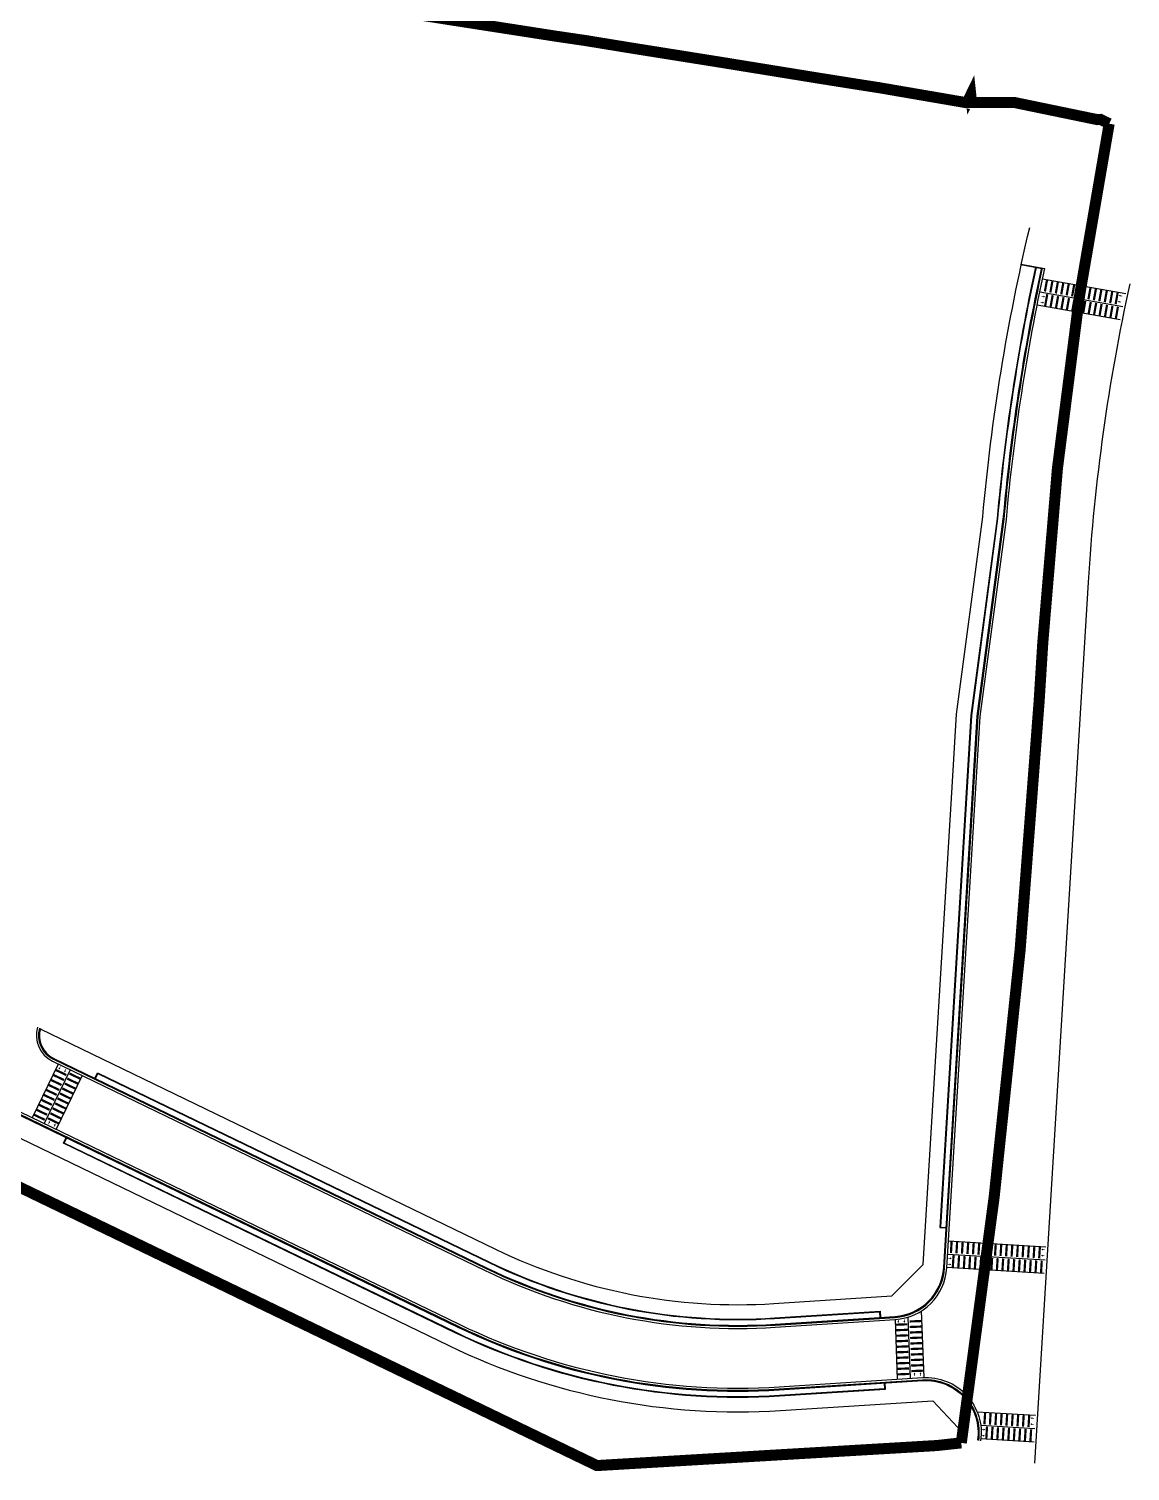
# Model space of a CAD drawing. Header units: millimetres. Extents: x 235041 to 237168, y 422741 to 424190.
# Drawn here: x 236656.7 to 236905.9, y 422741.2 to 423067.8 of the extents above; entities that cross this region are included whole.
import ezdxf

# ---------------------------------------------------------------- set-up
doc = ezdxf.new("R2010")
doc.units = ezdxf.units.MM
doc.linetypes.add('DASHED2', pattern=[0.375, 0.25, -0.125])
doc.linetypes.add('PHANTOM2', pattern=[1.25, 0.625, -0.125, 0.125, -0.125, 0.125, -0.125])
for name, color, linetype in [('0_210818_탑립전민지구 구역계(최종)', 1, 'PHANTOM2'), ('@@노면표시_11.횡단보도(W6.0_백색)', 7, 'Continuous'), ('@@보도선', 7, 'Continuous'), ('@@횡단보도라인', 7, 'Continuous')]:
    doc.layers.add(name, color=color, linetype=linetype)
doc.layers.add('_낮춤(200x250)_직선', color=7, linetype='Continuous', lineweight=13)

# ---------------------------------------------------------------- blocks, each defined once
blk = doc.blocks.new('계획선 검토')
at = {"layer": '@@보도선', "color": 8}
for points in [[(236659.24, 422841.34), (236762.29, 422791.48, 0.129467), (236825.21, 422779.17), (236851.91, 422780.89), (236859.03, 422788.04), (236865.6, 422896.08), (236866.61, 422912.63), (236872.52, 422957.3), (236872.52, 422957.3, -0.03573), (236883.15, 423022.81)], [(236658.64, 422841.77, 0.369664), (236662.02, 422834.02), (236759.95, 422786.63, 0.129467), (236825.56, 422773.8), (236852.7, 422775.55, 0.378032), (236864.37, 422787.27), (236871.97, 422912.11), (236877.87, 422956.7, -0.031309), (236886.56, 423013.54, -0.031309)], [(236659.09, 422841.54, 0.365977), (236662.24, 422834.47), (236760.17, 422787.08, 0.129467), (236825.53, 422774.3), (236852.67, 422776.05, 0.378032), (236863.88, 422787.3), (236871.47, 422912.16), (236877.37, 422956.76, -0.031293), (236886.07, 423013.63)], [(236659.28, 422841.46, 0.364325), (236662.33, 422834.65), (236760.26, 422787.26, 0.129467), (236825.51, 422774.5), (236852.66, 422776.25, 0.378032), (236863.68, 422787.31), (236871.27, 422912.18), (236877.17, 422956.78, -0.031287), (236885.87, 423013.66, -0.031287)], [(236884.45, 423013.8, 0.031177), (236875.76, 422956.94), (236869.85, 422912.31), (236862.81, 422796.39), (236864.22, 422796.31)], [(236884.57, 423013.78, 0.031181), (236875.88, 422956.93), (236869.97, 422912.3), (236862.93, 422796.5), (236864.23, 422796.42)], [(236884.33, 422743.04), (236896.45, 422942.47, -0.038845), (236905.87, 423010.08, -0.038845)], [(236332.22, 422944.1, -0.399596), (236328.62, 422947.31, 0.010678), (236327.85, 422954.61), (236328.31, 422969.78, 0.023135), (236324.19, 422985.41, -0.619748), (236341.63, 423002.16, -0.075254), (236349.67, 422997.82), (236414.88, 422948.77, 0.048618), (236495.42, 422899.63), (236754.07, 422774.48, 0.129467), (236826.43, 422760.33), (236858.86, 422762.42, -0.477375), (236872.03, 422748.12, -0.477375)], [(236332.2, 422944.6, -0.399596), (236329.11, 422947.35, 0.010621), (236328.35, 422954.63), (236328.82, 422969.83, 0.023222), (236324.67, 422985.56, -0.619748), (236341.47, 423001.69, -0.075254), (236349.37, 422997.42), (236414.58, 422948.37, 0.048618), (236495.2, 422899.18), (236753.85, 422774.03, 0.129467), (236826.46, 422759.83), (236858.89, 422761.92, -0.477375), (236871.54, 422748.2)], [(236332.2, 422944.8, -0.399596), (236329.31, 422947.37, 0.010599), (236328.56, 422954.64), (236329.02, 422969.84, 0.023257), (236324.86, 422985.62, -0.619748), (236341.4, 423001.5, -0.075254), (236349.25, 422997.26), (236414.46, 422948.21, 0.048618), (236495.11, 422899), (236753.77, 422773.85, 0.129467), (236826.47, 422759.63), (236858.91, 422761.72, -0.477375), (236871.34, 422748.23, -0.477375)], [(236351.79, 422946.77), (236343.84, 422946.63), (236335.38, 422946.34), (236332.54, 422946.88, 0.011324), (236331.74, 422954.79), (236332.21, 422970.13, 0.023799), (236327.9, 422986.57, -0.526601), (236337.69, 422999.05, -0.146225), (236340.44, 422998.03), (236340.54, 422997.96), (236411.65, 422944.47, 0.048618), (236493.07, 422894.79), (236751.73, 422769.64, 0.129467), (236826.77, 422754.96), (236861.23, 422757.18), (236867.99, 422749.87)], [(236671.61, 422830.16), (236672.23, 422831.43), (236760.88, 422788.54, 0.129467), (236825.42, 422775.92), (236849.29, 422777.46), (236849.38, 422776.04)], [(236671.72, 422830.1), (236672.28, 422831.27), (236760.82, 422788.43, 0.129467), (236825.43, 422775.8), (236849.18, 422777.33), (236849.26, 422776.03)], [(236850.34, 422761.17), (236850.43, 422759.75), (236826.56, 422758.22, -0.129467), (236753.15, 422772.57), (236664.5, 422815.47), (236665.12, 422816.74)], [(236850.22, 422761.16), (236850.31, 422759.87), (236826.56, 422758.33, -0.129467), (236753.2, 422772.68), (236664.66, 422815.52), (236665.23, 422816.69)]]:
    blk.add_lwpolyline(points, format="xyb", dxfattribs=at)
for points in [[(236881.12, 423014.39), (236885.85, 423013.55)], [(236881.15, 423014.51), (236886.56, 423013.54)]]:
    blk.add_lwpolyline(points, dxfattribs=at)

msp = doc.modelspace()

# ---------------------------------------------------------------- hatches: boundary and pattern name
at = {"layer": '@@노면표시_11.횡단보도(W6.0_백색)', "ltscale": 0.1}
for points in [[(236886.83, 423008.26), (236887.32, 423010.97), (236886.83, 423011.05), (236886.34, 423008.35)], [(236888.06, 423008.04), (236888.55, 423010.75), (236888.06, 423010.83), (236887.57, 423008.13)], [(236889.29, 423007.82), (236889.78, 423010.52), (236889.29, 423010.61), (236888.8, 423007.91)], [(236890.52, 423007.6), (236891.01, 423010.3), (236890.52, 423010.39), (236890.03, 423007.69)], [(236891.75, 423007.38), (236892.24, 423010.08), (236891.75, 423010.17), (236891.26, 423007.46)], [(236892.98, 423007.16), (236893.47, 423009.86), (236892.98, 423009.95), (236892.49, 423007.24)], [(236894.22, 423006.93), (236894.7, 423009.64), (236894.21, 423009.73), (236893.72, 423007.02)], [(236895.45, 423006.71), (236895.93, 423009.42), (236895.44, 423009.51), (236894.95, 423006.8)], [(236886.65, 423007.09), (236886.29, 423007.38), (236886.27, 423007.23), (236885.87, 423007.3), (236885.85, 423007.15), (236886.24, 423007.08), (236886.21, 423006.94)], [(236887.36, 423007.66), (236886.87, 423004.95), (236886.38, 423005.04), (236886.87, 423007.75)], [(236888.59, 423007.44), (236888.1, 423004.73), (236887.61, 423004.82), (236888.1, 423007.52)], [(236889.82, 423007.22), (236889.34, 423004.51), (236888.84, 423004.6), (236889.33, 423007.3)], [(236891.05, 423006.99), (236890.57, 423004.29), (236890.07, 423004.38), (236890.56, 423007.08)], [(236892.28, 423006.77), (236891.8, 423004.07), (236891.3, 423004.16), (236891.79, 423006.86)], [(236893.51, 423006.55), (236893.03, 423003.85), (236892.53, 423003.93), (236893.02, 423006.64)], [(236894.74, 423006.33), (236894.26, 423003.63), (236893.76, 423003.71), (236894.25, 423006.42)], [(236895.97, 423006.11), (236895.49, 423003.4), (236894.99, 423003.49), (236895.48, 423006.2)], [(236896.68, 423006.49), (236897.16, 423009.2), (236896.67, 423009.29), (236896.18, 423006.58)], [(236897.91, 423006.27), (236898.39, 423008.98), (236897.9, 423009.07), (236897.41, 423006.36)], [(236899.14, 423006.05), (236899.62, 423008.76), (236899.13, 423008.85), (236898.64, 423006.14)], [(236900.37, 423005.83), (236900.85, 423008.54), (236900.36, 423008.63), (236899.87, 423005.92)], [(236901.6, 423005.61), (236902.08, 423008.32), (236901.59, 423008.41), (236901.11, 423005.7)], [(236902.83, 423005.39), (236903.31, 423008.1), (236902.82, 423008.18), (236902.34, 423005.48)], [(236903.05, 423006.05), (236903.4, 423005.76), (236903.43, 423005.9), (236903.82, 423005.83), (236903.85, 423005.98), (236903.45, 423006.05), (236903.48, 423006.2)], [(236903.29, 423007.4), (236903.64, 423007.11), (236903.67, 423007.26), (236904.06, 423007.19), (236904.09, 423007.33), (236903.7, 423007.41), (236903.72, 423007.55)], [(236886.41, 423005.73), (236886.05, 423006.02), (236886.02, 423005.88), (236885.63, 423005.95), (236885.6, 423005.8), (236886, 423005.73), (236885.97, 423005.58)], [(236897.2, 423005.89), (236896.72, 423003.18), (236896.23, 423003.27), (236896.71, 423005.98)], [(236898.43, 423005.67), (236897.95, 423002.96), (236897.46, 423003.05), (236897.94, 423005.76)], [(236899.66, 423005.45), (236899.18, 423002.74), (236898.69, 423002.83), (236899.17, 423005.54)], [(236900.89, 423005.23), (236900.41, 423002.52), (236899.92, 423002.61), (236900.4, 423005.32)], [(236902.12, 423005.01), (236901.64, 423002.3), (236901.15, 423002.39), (236901.63, 423005.1)], [(236903.35, 423004.79), (236902.87, 423002.08), (236902.38, 423002.17), (236902.86, 423004.88)], [(236663.96, 422828.43), (236661.49, 422829.62), (236661.7, 422830.07), (236664.18, 422828.88)], [(236664.51, 422829.55), (236662.03, 422830.75), (236662.25, 422831.2), (236664.72, 422830)], [(236665.05, 422830.68), (236662.58, 422831.87), (236662.79, 422832.32), (236665.27, 422831.13)], [(236663.46, 422832.12), (236663.83, 422832.38), (236663.7, 422832.44), (236663.87, 422832.8), (236663.74, 422832.87), (236663.56, 422832.51), (236663.43, 422832.57)], [(236664.69, 422831.52), (236665.07, 422831.78), (236664.94, 422831.84), (236665.11, 422832.2), (236664.97, 422832.27), (236664.8, 422831.91), (236664.67, 422831.97)], [(236665.23, 422829.9), (236667.7, 422828.7), (236667.92, 422829.15), (236665.45, 422830.35)], [(236665.77, 422831.02), (236668.25, 422829.82), (236668.47, 422830.27), (236665.99, 422831.47)], [(236662.33, 422825.05), (236659.85, 422826.25), (236660.07, 422826.7), (236662.55, 422825.5)], [(236662.87, 422826.18), (236660.4, 422827.37), (236660.62, 422827.82), (236663.09, 422826.63)], [(236663.42, 422827.3), (236660.94, 422828.5), (236661.16, 422828.95), (236663.64, 422827.75)], [(236663.6, 422826.52), (236666.07, 422825.32), (236666.29, 422825.77), (236663.81, 422826.97)], [(236664.14, 422827.65), (236666.62, 422826.45), (236666.83, 422826.9), (236664.36, 422828.1)], [(236664.68, 422828.77), (236667.16, 422827.57), (236667.38, 422828.02), (236664.9, 422829.22)], [(236660.7, 422821.68), (236658.22, 422822.87), (236658.44, 422823.32), (236660.91, 422822.13)], [(236661.24, 422822.8), (236658.76, 422824), (236658.98, 422824.45), (236661.46, 422823.25)], [(236661.78, 422823.93), (236659.31, 422825.12), (236659.53, 422825.57), (236662, 422824.38)], [(236661.96, 422823.15), (236664.44, 422821.95), (236664.66, 422822.4), (236662.18, 422823.6)], [(236662.51, 422824.27), (236664.98, 422823.07), (236665.2, 422823.52), (236662.72, 422824.72)], [(236663.05, 422825.4), (236665.53, 422824.2), (236665.74, 422824.65), (236663.27, 422825.85)], [(236660.15, 422820.55), (236657.68, 422821.75), (236657.89, 422822.2), (236660.37, 422821)], [(236660.87, 422820.89), (236663.35, 422819.7), (236663.57, 422820.15), (236661.09, 422821.34)], [(236661.45, 422820.51), (236661.07, 422820.24), (236661.21, 422820.18), (236661.03, 422819.82), (236661.17, 422819.75), (236661.34, 422820.11), (236661.48, 422820.05)], [(236661.42, 422822.02), (236663.89, 422820.82), (236664.11, 422821.27), (236661.64, 422822.47)], [(236662.69, 422819.91), (236662.31, 422819.64), (236662.44, 422819.58), (236662.27, 422819.22), (236662.41, 422819.15), (236662.58, 422819.51), (236662.72, 422819.45)], [(236865.57, 422790.58), (236865.73, 422793.33), (236865.23, 422793.36), (236865.07, 422790.61)], [(236866.81, 422790.51), (236866.98, 422793.25), (236866.48, 422793.28), (236866.31, 422790.54)], [(236868.06, 422790.43), (236868.23, 422793.18), (236867.73, 422793.21), (236867.56, 422790.46)], [(236869.31, 422790.36), (236869.48, 422793.1), (236868.98, 422793.13), (236868.81, 422790.39)], [(236870.56, 422790.28), (236870.72, 422793.02), (236870.22, 422793.05), (236870.06, 422790.31)], [(236871.8, 422790.2), (236871.97, 422792.95), (236871.47, 422792.98), (236871.3, 422790.23)], [(236873.05, 422790.13), (236873.22, 422792.87), (236872.72, 422792.9), (236872.55, 422790.16)], [(236874.3, 422790.05), (236874.47, 422792.8), (236873.97, 422792.83), (236873.8, 422790.08)], [(236875.55, 422789.98), (236875.71, 422792.72), (236875.21, 422792.75), (236875.05, 422790.01)], [(236876.79, 422789.9), (236876.96, 422792.65), (236876.46, 422792.68), (236876.3, 422789.93)], [(236878.04, 422789.82), (236878.21, 422792.57), (236877.71, 422792.6), (236877.54, 422789.85)], [(236879.29, 422789.75), (236879.46, 422792.49), (236878.96, 422792.52), (236878.79, 422789.78)], [(236880.54, 422789.67), (236880.7, 422792.42), (236880.21, 422792.45), (236880.04, 422789.7)], [(236881.79, 422789.6), (236881.95, 422792.34), (236881.45, 422792.37), (236881.29, 422789.63)], [(236883.03, 422789.52), (236883.2, 422792.27), (236882.7, 422792.3), (236882.53, 422789.55)], [(236884.28, 422789.45), (236884.45, 422792.19), (236883.95, 422792.22), (236883.78, 422789.48)], [(236885.53, 422789.37), (236885.7, 422792.11), (236885.2, 422792.14), (236885.03, 422789.4)], [(236885.75, 422791.42), (236886.14, 422791.17), (236886.15, 422791.32), (236886.55, 422791.3), (236886.56, 422791.45), (236886.16, 422791.47), (236886.17, 422791.62)], [(236865.43, 422788.02), (236865.05, 422788.27), (236865.04, 422788.12), (236864.64, 422788.15), (236864.63, 422788), (236865.03, 422787.97), (236865.02, 422787.82)], [(236865.52, 422789.4), (236865.13, 422789.65), (236865.12, 422789.5), (236864.72, 422789.52), (236864.72, 422789.37), (236865.11, 422789.35), (236865.11, 422789.2)], [(236866.16, 422790.05), (236865.99, 422787.3), (236865.49, 422787.33), (236865.66, 422790.08)], [(236867.41, 422789.97), (236867.24, 422787.23), (236866.74, 422787.26), (236866.91, 422790)], [(236868.65, 422789.89), (236868.49, 422787.15), (236867.99, 422787.18), (236868.16, 422789.92)], [(236869.9, 422789.82), (236869.74, 422787.07), (236869.24, 422787.1), (236869.4, 422789.85)], [(236871.15, 422789.74), (236870.98, 422787), (236870.48, 422787.03), (236870.65, 422789.77)], [(236872.4, 422789.67), (236872.23, 422786.92), (236871.73, 422786.95), (236871.9, 422789.7)], [(236873.65, 422789.59), (236873.48, 422786.85), (236872.98, 422786.88), (236873.15, 422789.62)], [(236874.89, 422789.51), (236874.73, 422786.77), (236874.23, 422786.8), (236874.39, 422789.55)], [(236876.14, 422789.44), (236875.97, 422786.69), (236875.47, 422786.72), (236875.64, 422789.47)], [(236877.39, 422789.36), (236877.22, 422786.62), (236876.72, 422786.65), (236876.89, 422789.39)], [(236878.64, 422789.29), (236878.47, 422786.54), (236877.97, 422786.57), (236878.14, 422789.32)], [(236879.88, 422789.21), (236879.72, 422786.47), (236879.22, 422786.5), (236879.38, 422789.24)], [(236881.13, 422789.14), (236880.96, 422786.39), (236880.47, 422786.42), (236880.63, 422789.17)], [(236882.38, 422789.06), (236882.21, 422786.31), (236881.71, 422786.35), (236881.88, 422789.09)], [(236883.63, 422788.98), (236883.46, 422786.24), (236882.96, 422786.27), (236883.13, 422789.01)], [(236884.87, 422788.91), (236884.71, 422786.16), (236884.21, 422786.19), (236884.38, 422788.94)], [(236886.12, 422788.83), (236885.96, 422786.09), (236885.46, 422786.12), (236885.62, 422788.86)], [(236885.67, 422790.05), (236886.06, 422789.8), (236886.06, 422789.95), (236886.46, 422789.93), (236886.47, 422790.08), (236886.07, 422790.1), (236886.08, 422790.25)], [(236873.14, 422751.8), (236873.31, 422754.55), (236872.81, 422754.58), (236872.64, 422751.83)], [(236874.39, 422751.73), (236874.55, 422754.47), (236874.05, 422754.5), (236873.89, 422751.76)], [(236875.63, 422751.65), (236875.8, 422754.4), (236875.3, 422754.43), (236875.14, 422751.68)], [(236876.88, 422751.58), (236877.05, 422754.32), (236876.55, 422754.35), (236876.38, 422751.61)], [(236878.13, 422751.5), (236878.3, 422754.25), (236877.8, 422754.28), (236877.63, 422751.53)], [(236879.38, 422751.42), (236879.54, 422754.17), (236879.05, 422754.2), (236878.88, 422751.46)], [(236880.63, 422751.35), (236880.79, 422754.09), (236880.29, 422754.12), (236880.13, 422751.38)], [(236881.87, 422751.27), (236882.04, 422754.02), (236881.54, 422754.05), (236881.37, 422751.3)], [(236883.12, 422751.2), (236883.29, 422753.94), (236882.79, 422753.97), (236882.62, 422751.23)], [(236883.26, 422751.88), (236883.65, 422751.63), (236883.66, 422751.78), (236884.06, 422751.75), (236884.07, 422751.9), (236883.67, 422751.93), (236883.68, 422752.08)], [(236883.35, 422753.25), (236883.73, 422753), (236883.74, 422753.15), (236884.14, 422753.13), (236884.15, 422753.28), (236883.75, 422753.3), (236883.76, 422753.45)], [(236873.01, 422749.24), (236872.62, 422749.49), (236872.61, 422749.34), (236872.21, 422749.37), (236872.21, 422749.22), (236872.61, 422749.19), (236872.6, 422749.04)], [(236873.09, 422750.62), (236872.71, 422750.87), (236872.7, 422750.72), (236872.3, 422750.74), (236872.29, 422750.59), (236872.69, 422750.57), (236872.68, 422750.42)], [(236873.73, 422751.27), (236873.57, 422748.52), (236873.07, 422748.55), (236873.23, 422751.3)], [(236874.98, 422751.19), (236874.81, 422748.45), (236874.31, 422748.48), (236874.48, 422751.22)], [(236876.23, 422751.12), (236876.06, 422748.37), (236875.56, 422748.4), (236875.73, 422751.15)], [(236877.48, 422751.04), (236877.31, 422748.29), (236876.81, 422748.32), (236876.98, 422751.07)], [(236878.72, 422750.96), (236878.56, 422748.22), (236878.06, 422748.25), (236878.22, 422750.99)], [(236879.97, 422750.89), (236879.8, 422748.14), (236879.31, 422748.17), (236879.47, 422750.92)], [(236881.22, 422750.81), (236881.05, 422748.07), (236880.55, 422748.1), (236880.72, 422750.84)], [(236882.47, 422750.74), (236882.3, 422747.99), (236881.8, 422748.02), (236881.97, 422750.77)], [(236883.71, 422750.66), (236883.55, 422747.92), (236883.05, 422747.95), (236883.22, 422750.69)]]:
    msp.add_hatch(color=256, dxfattribs=at).paths.add_polyline_path(points)
at = {"layer": '@@노면표시_11.횡단보도(W6.0_백색)'}
for points in [[(236855.49, 422774.23), (236852.74, 422774.13), (236852.72, 422774.63), (236855.47, 422774.73)], [(236853.41, 422774.75), (236853.62, 422775.16), (236853.47, 422775.15), (236853.45, 422775.55), (236853.3, 422775.55), (236853.32, 422775.15), (236853.17, 422775.14)], [(236854.78, 422774.8), (236854.99, 422775.21), (236854.84, 422775.21), (236854.82, 422775.61), (236854.67, 422775.6), (236854.69, 422775.2), (236854.54, 422775.19)], [(236855.96, 422774.87), (236858.71, 422774.97), (236858.69, 422775.47), (236855.95, 422775.37)], [(236855.53, 422772.98), (236852.79, 422772.88), (236852.77, 422773.38), (236855.52, 422773.48)], [(236855.58, 422771.73), (236852.83, 422771.63), (236852.81, 422772.13), (236855.56, 422772.23)], [(236856.01, 422773.62), (236858.76, 422773.72), (236858.74, 422774.22), (236855.99, 422774.12)], [(236856.06, 422772.37), (236858.81, 422772.47), (236858.79, 422772.97), (236856.04, 422772.87)], [(236856.1, 422771.12), (236858.85, 422771.23), (236858.83, 422771.72), (236856.08, 422771.62)], [(236855.63, 422770.48), (236852.88, 422770.38), (236852.86, 422770.88), (236855.61, 422770.98)], [(236855.67, 422769.23), (236852.92, 422769.13), (236852.91, 422769.63), (236855.65, 422769.73)], [(236855.72, 422767.98), (236852.97, 422767.88), (236852.95, 422768.38), (236855.7, 422768.48)], [(236856.15, 422769.87), (236858.9, 422769.98), (236858.88, 422770.48), (236856.13, 422770.37)], [(236856.19, 422768.63), (236858.94, 422768.73), (236858.92, 422769.23), (236856.18, 422769.13)], [(236856.24, 422767.38), (236858.99, 422767.48), (236858.97, 422767.98), (236856.22, 422767.88)], [(236855.76, 422766.73), (236853.02, 422766.63), (236853, 422767.13), (236855.75, 422767.23)], [(236855.81, 422765.48), (236853.06, 422765.38), (236853.04, 422765.88), (236855.79, 422765.98)], [(236855.86, 422764.24), (236853.11, 422764.13), (236853.09, 422764.63), (236855.84, 422764.73)], [(236856.29, 422766.13), (236859.03, 422766.23), (236859.02, 422766.73), (236856.27, 422766.63)], [(236856.33, 422764.88), (236859.08, 422764.98), (236859.06, 422765.48), (236856.31, 422765.38)], [(236855.9, 422762.99), (236853.15, 422762.89), (236853.14, 422763.38), (236855.88, 422763.49)], [(236856.38, 422763.63), (236859.13, 422763.73), (236859.11, 422764.23), (236856.36, 422764.13)], [(236857.07, 422763.55), (236856.86, 422763.15), (236857.01, 422763.15), (236857.02, 422762.75), (236857.17, 422762.76), (236857.16, 422763.16), (236857.31, 422763.16)], [(236858.44, 422763.61), (236858.23, 422763.2), (236858.38, 422763.2), (236858.4, 422762.8), (236858.55, 422762.81), (236858.53, 422763.21), (236858.68, 422763.21)]]:
    msp.add_hatch(color=256, dxfattribs=at).paths.add_polyline_path(points)

# ---------------------------------------------------------------- linework, layer by layer
at = {"layer": '0_210818_탑립전민지구 구역계(최종)', "linetype": 'PHANTOM2', "ltscale": 25, "const_width": 2.5, "flags": 128}
msp.add_lwpolyline([(236867.66, 422747.63, 0.021186), (236885.26, 422915.27), (236886.11, 422928.9, -0.032553), (236901.13, 423046.31), (236899.13, 423047.27), (236898.44, 423047.22), (236879.73, 423051.09), (236869.99, 423051.11), (236869.81, 423052.8), (236868.95, 423051.03), (236849.07, 423054.45), (236844.7, 423055.13), (236835.33, 423056.62), (236813.58, 423060.15), (236792.76, 423063.47), (236782.6, 423065.13), (236775.93, 423066.11), (236751.59, 423069.9), (236720.81, 423074.75), (236713.08, 423075.95), (236689.4, 423079.67), (236668.57, 423083.09), (236655.13, 423085.33), (236626.56, 423090.01), (236619.86, 423087.24), (236619.5, 423091.35), (236573.2, 423098.91), (236563.59, 423100.59), (236555.54, 423102.55), (236551.83, 423103.34), (236539.11, 423105.18), (236522.39, 423107.36), (236520.56, 423107.94), (236480.9, 423116.21), (236440.31, 423124.68), (236435.98, 423125.58), (236422.24, 423129.5), (236403.6, 423134.81), (236369.47, 423144.53), (236362.34, 423146.19), (236361.26, 423148.44), (236359.13, 423147.43), (236325.31, 423158.42), (236319.58, 423160.76), (236310.5, 423164.47), (236281.57, 423176.74), (236254.91, 423189.08), (236248.88, 423191.72), (236247.32, 423193.48), (236246.85, 423193.68), (236204.32, 423215.17), (236178.28, 423231.61), (236160.68, 423243.76), (236158.6, 423245.21), (236150.27, 423255.08), (236138.08, 423264.54), (236134.32, 423265.14), (236134.65, 423266.15), (236132.56, 423266.93), (236132.59, 423267.36), (236128.69, 423270.15), (236110.39, 423285.58), (236110.04, 423285.81), (236109.73, 423286.06), (236071.69, 423316.56), (236066.38, 423320.81), (236064.15, 423321.7), (236055.16, 423329.32), (236055.13, 423329.23), (236054.84, 423328.34), (236054.56, 423327.46), (236054.34, 423326.75, 0.146269), (236053.81, 423249.99), (236053.81, 423249.99, 0.146826), (236095.72, 423185.35), (236096.29, 423184.87), (236097.01, 423184.27), (236097.72, 423183.68), (236098.44, 423183.09), (236099.17, 423182.51), (236099.9, 423181.93), (236100.64, 423181.35), (236101.38, 423180.78), (236102.13, 423180.21), (236102.88, 423179.64), (236103.64, 423179.07), (236104.4, 423178.51), (236105.16, 423177.95), (236105.93, 423177.39), (236106.71, 423176.84), (236107.48, 423176.28), (236108.26, 423175.73), (236109.05, 423175.18), (236109.84, 423174.63), (236110.63, 423174.09), (236111.42, 423173.54), (236112.22, 423173), (236113.02, 423172.46), (236113.83, 423171.92), (236114.64, 423171.38), (236115.45, 423170.84), (236116.26, 423170.3), (236117.08, 423169.76), (236117.9, 423169.23), (236118.72, 423168.69), (236119.54, 423168.15), (236120.37, 423167.62), (236121.2, 423167.08), (236122.03, 423166.55), (236122.86, 423166.01), (236123.7, 423165.47), (236124.54, 423164.94), (236125.38, 423164.4), (236126.22, 423163.86), (236136.17, 423157.48), (236136.17, 423157.48), (236147.58, 423150.16), (236153.5, 423146.36), (236235.8, 423093.59), (236236.64, 423093.05), (236237.49, 423092.51), (236238.33, 423091.97), (236239.18, 423091.43), (236240.02, 423090.88), (236240.87, 423090.33), (236241.73, 423089.78), (236242.58, 423089.23), (236243.43, 423088.68), (236244.29, 423088.12), (236245.14, 423087.56), (236246, 423087), (236246.85, 423086.44), (236247.71, 423085.87), (236248.56, 423085.3), (236249.42, 423084.73), (236250.28, 423084.16), (236251.13, 423083.58), (236251.99, 423082.99), (236252.85, 423082.41), (236253.7, 423081.82), (236254.56, 423081.22), (236255.42, 423080.63), (236256.27, 423080.02), (236257.13, 423079.42), (236257.98, 423078.81), (236258.83, 423078.19), (236259.69, 423077.57), (236260.54, 423076.95), (236261.39, 423076.32), (236262.23, 423075.68), (236263.08, 423075.04), (236263.93, 423074.4), (236264.77, 423073.74), (236265.61, 423073.09), (236266.45, 423072.42), (236267.29, 423071.76), (236268.12, 423071.08), (236268.76, 423070.55, -0.008275), (236273.24, 423066.75), (236273.24, 423066.75, -0.031327), (236288.99, 423051.07, 0.00148), (236289.33, 423050.68, 0.096511), (236316.02, 423030.49, -0.122693), (236326.01, 423022.09, 0.203479), (236340.45, 423013.41), (236340.54, 423009.88), (236340.73, 423001.44), (236340.81, 422997.92, 0.079943), (236333.08, 422995.48, 0.262936), (236328.97, 422989.35, 0.0185), (236328.71, 422982.66, 0.00743), (236328.74, 422979.97), (236329.32, 422973.32), (236329.32, 422973.32), (236330.14, 422969.48), (236330.72, 422966.41), (236331.16, 422963.85), (236331.59, 422961.12), (236331.97, 422958.44), (236332.3, 422955.81), (236332.34, 422955.47), (236332.6, 422955.85), (236333.41, 422956.79), (236334.84, 422958.1), (236336.52, 422959.19), (236338.56, 422960.08), (236340.22, 422960.45), (236342.2, 422960.61), (236343.82, 422960.57), (236345.85, 422960.42), (236347.89, 422960.15), (236349.4, 422959.87), (236351.58, 422959.35), (236352.94, 422958.95), (236354.97, 422958.25), (236356.35, 422957.69), (236358.09, 422956.88), (236359.61, 422956.09), (236369.49, 422950.61), (236385.21, 422934.83), (236393.49, 422928.61), (236399.32, 422924.23), (236426.6, 422910.42), (236430.99, 422908.89), (236441.75, 422905.17), (236461.04, 422898.51), (236486.49, 422887.01), (236567.61, 422847.48), (236579.32, 422841.83), (236785.22, 422742.49), (236862.19, 422747.03)], format="xyb", close=True, dxfattribs=at)
at = {"layer": '@@횡단보도라인', "color": 6}
for points in [[(236886.06, 423011.19), (236904.87, 423007.82)], [(236885.44, 423008.25), (236904.25, 423004.88)], [(236884.85, 423005.31), (236903.65, 423001.94)], [(236663.31, 422833.39), (236657.43, 422821.24)], [(236668.71, 422830.78), (236662.83, 422818.63)], [(236864.75, 422793.39), (236886.81, 422792.05)], [(236864.38, 422787.4), (236886.44, 422786.06)], [(236852.7, 422775.55), (236853.18, 422762.06)], [(236858.62, 422777.49), (236859.17, 422762.44)], [(236871.24, 422754.67), (236884.48, 422753.87)], [(236872.09, 422748.61), (236884.12, 422747.88)]]:
    msp.add_lwpolyline(points, dxfattribs=at)
at = {"layer": '@@횡단보도라인', "color": 1}
for points in [[(236666.01, 422832.09), (236660.13, 422819.93)], [(236864.56, 422790.39), (236886.62, 422789.05)], [(236856.18, 422762.25), (236855.67, 422776.11)], [(236872.05, 422751.62), (236884.3, 422750.87)]]:
    msp.add_lwpolyline(points, dxfattribs=at)

# ---------------------------------------------------------------- block references
at = {"layer": '_낮춤(200x250)_직선', "color": 50, "linetype": 'DASHED2', "ltscale": 2}
msp.add_blockref('계획선 검토', (0, 0), dxfattribs=at)

doc.saveas('drawing.dxf')
